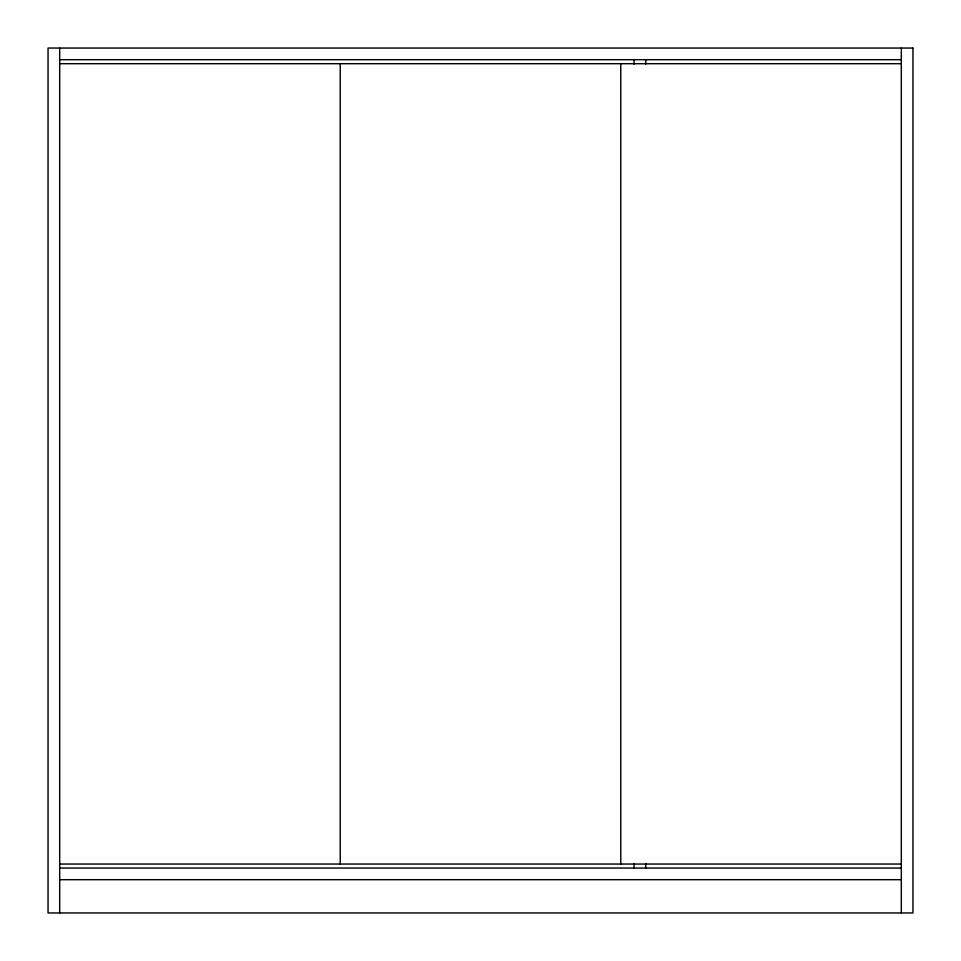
<?xml version="1.0" encoding="UTF-8"?>
<svg xmlns="http://www.w3.org/2000/svg" width="961" height="961" viewBox="0 0 961 961"><rect width="100%" height="100%" fill="white"/><g stroke="black" fill="none" stroke-linecap="round" stroke-linejoin="round"><path stroke-width="1.44" d="M59.69 59.69L901.31 59.69M59.69 63.69L901.31 63.69M59.69 864.047L901.31 864.047M59.69 868.047L901.31 868.047M59.69 879.687L901.31 879.687M901.31 48.05L901.31 912.95M645.72 59.69L645.72 64.195M645.72 863.543L645.72 868.047M634.08 59.69L634.08 64.195M634.08 863.543L634.08 868.047M620.77 63.69L620.77 864.047M340.23 63.69L340.23 864.047M59.69 48.05L59.69 912.95M912.95 48.05L48.05 48.05L48.05 912.95L912.95 912.95L912.95 48.05"/></g></svg>
